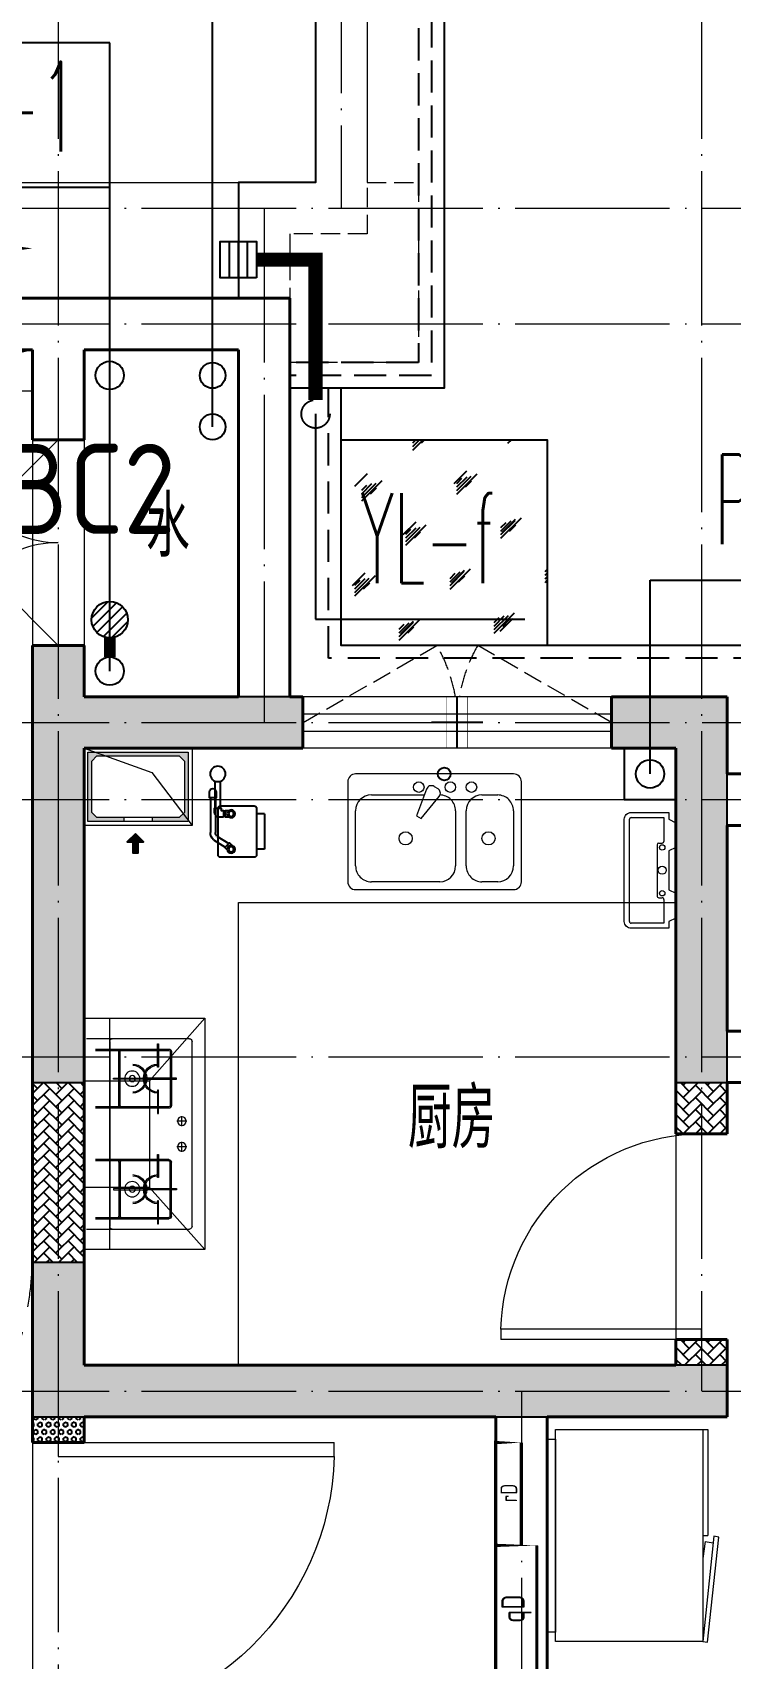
# Model space of a CAD drawing. Extents: x 27938 to 650306, y -92720 to 1524912.
# Drawn here: x 287117 to 289829, y 602809 to 609132 of the extents above; entities that cross this region are included whole.
import ezdxf

# ---------------------------------------------------------------- set-up
doc = ezdxf.new("R2010")
doc.units = 0
doc.header["$LTSCALE"] = 1000
doc.header["$MEASUREMENT"] = 0
for name, pattern in [('__DASH', [0.35, 0.25, -0.1]), ('DASH', [0.35, 0.25, -0.1]), ('DOTE', [2.4200000000000004, 2, -0.2, 0.02, -0.2]), ('HIDDEN', [0.375, 0.25, -0.125])]:
    doc.linetypes.add(name, pattern=pattern)
for name, color, linetype in [('AH-FURNITURE', 1, 'Continuous'), ('COLUMN', 9, 'Continuous'), ('DIM_不分区消火栓', 3, 'Continuous'), ('DIM_管井排水', 3, 'Continuous'), ('DIM_给水', 3, 'Continuous'), ('DIM_雨水', 3, 'Continuous'), ('DIM_餐饮排水', 3, 'Continuous'), ('EQUIP_地漏', 7, 'Continuous'), ('EQUIP_污水', 7, 'Continuous'), ('IP-bath&kitchen-JOHNSON', 4, 'Continuous'), ('PIPE-管井排水', 210, 'GF'), ('PIPE-雨水', 4, 'Y'), ('PUB_TEXT', 4, 'Continuous'), ('ROOF', 183, 'Continuous'), ('TEXT_灭火器', 7, 'Continuous'), ('VPIPE-不分区消火栓', 1, 'X'), ('VPIPE-管井排水', 210, 'GF'), ('VPIPE-给水', 3, 'TG_J'), ('VPIPE-给水中', 72, 'J2'), ('VPIPE-雨水', 4, 'DASH'), ('VPIPE-餐饮排水', 41, 'P'), ('保温', 6, 'Continuous'), ('建筑-排气道', 9, 'Continuous'), ('机电标识类', 1, 'Continuous'), ('看线', 251, 'Continuous')]:
    doc.layers.add(name, color=color, linetype=linetype)
for name, color, linetype, lineweight in [('DOTE', 19, 'DOTE', 9), ('EQUIP-消防', 3, 'Continuous', 20), ('EQUIP_消火栓', 242, 'Continuous', 18), ('LVTRY', 1, 'Continuous', 13), ('PUB_HATCH', 8, 'Continuous', 9), ('STAIR', 2, 'Continuous', 18), ('WALL', 9, 'Continuous', 40), ('WINDOW', 8, 'Continuous', 15), ('平面-排水沟', 86, 'Continuous', 15), ('平面-看线', 45, 'Continuous', 15), ('平面-空调室内机', 176, 'Continuous', 9), ('平面-空调预留孔', 173, 'Continuous', 15), ('空调', 76, 'Continuous', 13), ('立面-洞口示意', 152, 'Continuous', 13)]:
    doc.layers.add(name, color=color, linetype=linetype, lineweight=lineweight)
doc.styles.add('_TWT_SERIAL', font='simplex.shx', dxfattribs={"width": 0.6, "oblique": 10, "height": 3, "bigfont": 'aadri.shx'})
doc.styles.add('DIM_FONT', font='SIMPLEX.shx', dxfattribs={"width": 0.56})
doc.styles.get("Standard").update_dxf_attribs({"font": 'gbenor.shx', "bigfont": 'gbcbig.shx'})
doc.styles.add('TG_LINETYPE', font='SIMPLEX', dxfattribs={"width": 0.8, "height": 3, "bigfont": 'HZTXT'})
doc.styles.add('房间名称', font='TSSDENG', dxfattribs={"width": 0.8, "bigfont": 'HZTXT'})
doc.linetypes.add('GF', pattern='A,3,-0.2,["GF",Standard,S=0.25,R=0,X=-0.1,Y=-0.115],-0.35', length=3.55)
doc.linetypes.add('J2', pattern='A,3,-0.2,["J2",Standard,S=0.25,R=0,X=-0.1,Y=-0.115],-0.35', length=3.55)
doc.linetypes.add('P', pattern='A,3,-0.2,["P",Standard,S=0.25,R=0,X=-0.1,Y=-0.115],-0.2', length=3.4)
doc.linetypes.add('TG_J', pattern='A,2,-0.22,["J",TG_LINETYPE,S=0.1,R=0,X=-0.18,Y=-0.15],0', length=2.22)
doc.linetypes.add('X', pattern='A,3,-0.2,["X",Standard,S=0.25,R=0,X=-0.1,Y=-0.115],-0.25', length=3.45)
doc.linetypes.add('Y', pattern='A,3,-0.2,["Y",Standard,S=0.25,R=0,X=-0.1,Y=-0.115],-0.2', length=3.4)

# ---------------------------------------------------------------- blocks, each defined once
blk = doc.blocks.new('rtyg7uyhg')
at = {"layer": 'LVTRY', "color": 0}
for p, q in [((194234.6213208837, 45488.79502889935), (193620.9849572473, 45488.79513816872)), ((193590.3031336021, 45458.1133254503), (193590.3030643982, 45069.47696181395)), ((193682.3485790417, 45406.97694542356), (193887.8216881326, 45406.97690883528)), ((193896.3984467548, 45429.87059594441), (193857.5823896687, 45326.26016876537)), ((193925.7802168131, 45440.40881343969), (193940.0533153456, 45432.16822680717)), ((194111.8940335871, 45406.97686893496), (194173.2576699507, 45406.97685800815)), ((194265.3030643982, 45069.47684161765), (194265.3031336021, 45458.113205254)), ((193620.9848935069, 45130.84059271414), (193620.9849317512, 45345.61331998683)), ((193875.2965560293, 45316.03289288385), (193945.6178257855, 45401.45376218002)), ((194009.6212953876, 45345.61325078298), (194009.6212571432, 45130.84052351015)), ((194050.5303480524, 45130.84051622554), (194050.5303862967, 45345.61324349836)), ((194234.6212953876, 45345.61321071758), (194234.6212571432, 45130.84048344476)), ((193857.5823896687, 45326.26016876537), (193875.2965560293, 45316.03289288385)), ((193620.9848771165, 45038.79513816872), (194234.621240753, 45038.79502889935)), ((193948.2576098526, 45069.47689807355), (193682.3485189436, 45069.47694542356)), ((194173.2576098526, 45069.47685800816), (194111.893973489, 45069.47686893508))]:
    blk.add_line(p, q, dxfattribs=at)
for centre, radius in [((193866.4394935961, 45437.65873082454), 20.45454545454545), ((193989.1667663234, 45437.6587089707), 20.45454545454545), ((194070.9849481416, 45437.65869440146), 20.45454545454545), ((193815.3030944472, 45238.22692174855), 25.56818181818182), ((194137.4621853563, 45238.2268643822), 25.56818181818182)]:
    blk.add_circle(centre, radius, dxfattribs=at)
for centre, radius, start, end in [((193620.9849517839, 45458.11331998683), 30.68181818181818, 89.99998979807194, 179.9999897972382), ((194234.6213154203, 45458.11321071746), 30.68181818181818, 359.9999897972382, 89.99998979807194), ((193682.3485681149, 45345.61330905991), 61.36363636363636, 89.99998979807194, 179.9999897972382), ((193915.5529409315, 45422.69466753349), 20.45454545454545, 59.99998980057491, 159.4623117970261), ((193929.8260394641, 45414.45408090108), 20.45454545454545, 320.5376677968172, 59.99998980057491), ((193948.2576590239, 45345.6132617099), 61.36363636363636, 359.9999897972382, 89.99998979807194), ((194111.8940226603, 45345.61323257144), 61.36363636363636, 89.99998979807194, 179.9999897972382), ((194173.2576590239, 45345.6132216445), 61.36363636363636, 359.9999897972382, 89.99998979807194), ((193682.3485298705, 45130.84058178721), 61.36363636363636, 179.9999897972382, 269.9999897980719), ((193948.2576207797, 45130.8405344372), 61.36363636363636, 269.9999897980719, 359.9999897972382), ((194111.893984416, 45130.84050529861), 61.36363636363636, 179.9999897972382, 269.9999897980719), ((194173.2576207797, 45130.84049437181), 61.36363636363636, 269.9999897980719, 359.9999897972382), ((193620.9848825799, 45069.47695635049), 30.68181818181818, 179.9999897972382, 269.9999897980719), ((194234.6212462163, 45069.47684708112), 30.68181818181818, 269.9999897980719, 359.9999897972382)]:
    blk.add_arc(centre, radius, start, end, dxfattribs=at)
at = {"layer": 'LVTRY', "color": 0, "style": 'DIM_FONT', "width": 0.8, "flags": 9}
for tag in ['XSIZE', 'YSIZE']:
    blk.add_attdef(tag, (193927.8031388824, 45487.7665121054), '', height=0.5, rotation=89.99998979807198, dxfattribs=at)
blk = doc.blocks.new('A-Kitchen-7')
at = {"layer": 'LVTRY', "color": 0}
for p, q in [((-518.6581278588565, 779.725278688129), (-7.244008776673581, 834.3051076843403)), ((-3.585880917788018, 810.5855355854728), (-515, 756.005706589378)), ((-29.12075551546877, 766.9560861630598), (-35.20590834700852, 806.4126680237241)), ((-7.244008776673581, 834.3051076843403), (-3.585880917788018, 810.5855355854728)), ((-515, 756.005706589378), (-518.6581278588565, 779.725278688129)), ((515, 756.005706589378), (-515, 756.005706589378)), ((-515, 756.005706589378), (-515, 40)), ((-485.6368437646597, 760.5342107040924), (-484.9384396369278, 756.005706589378)), ((-29.12075551543967, 766.9560861630598), (-112.0975807690556, 756.005706589378)), ((515, 780), (-5.820766091346741e-11, 780)), ((0, 756.005706589378), (-5.820766091346741e-11, 780)), ((515, 756.005706589378), (515, 780)), ((515, 40), (515, 756.005706589378)), ((-515, 40), (515, 40))]:
    blk.add_line(p, q, dxfattribs=at)
blk.add_lwpolyline([(-468.9430810984049, 40), (-468.9430810984049, 0), (468.9430810984049, 0), (468.9430810984632, 40)], close=True, dxfattribs=at)
blk = doc.blocks.new('A$C60D053AF')
at = {"layer": 'AH-FURNITURE', "color": 0}
for p, q in [((232.5000007597264, -89.99999966996256), (128.2842720070621, -89.99999966996256)), ((232.5000007597264, -109.9999996698461), (128.2842720075278, -109.9999996699626)), ((192.50000075961, -70.99998518347275), (327.5735938884318, -70.99998518347275)), ((192.50000075961, -90.99998518347275), (327.5735938884318, -90.99998518347275)), ((245.0000007597264, -129.4999851834727), (245.0000007597264, -122.4999996698461)), ((265.0000007597264, -129.4999851834727), (265.0000007597264, -122.4999996698461)), ((341.7157295121578, -96.85784955974668), (370.0190303710988, -143.1611504186876)), ((355.8578651358839, -82.71571393602062), (384.1611659948248, -129.0190147949615)), ((255.0000007597264, -280.9999851834727), (255.0000007597264, -250.9999851834727)), ((393.0000007597264, -280.9999851834727), (393.0000007597264, -250.9999851834727)), ((255.0000007597264, -280.9999851834727), (393.0000007597264, -280.9999851834727))]:
    blk.add_line(p, q, dxfattribs=at)
for points in [[(170.00000075961, -67.99998518347275, 1), (170.00000075961, -93.99998518358916), (192.50000075961, -93.99998518347275), (192.50000075961, -67.99998518347275)], [(234.0000007597264, -250.9999851834727), (414.0000007597264, -250.9999851834727, 0.4142135623730951), (424.0000007597264, -240.9999851834727), (424.0000007597264, -110.9999851834727, 0.4142135623730951), (414.0000007597264, -100.9999851834727), (234.0000007597264, -100.9999851834727, 0.4142135623730951), (224.0000007597264, -110.9999851834727), (224.0000007597264, -240.9999851834727, 0.4142135623730951)], [(268.0000007597264, -122.4999996698461), (268.0000007597264, -106.9999996698461, 0.4142135623724265), (248.0000007597264, -86.99999966984615), (232.5000007597264, -86.99999966984615), (232.50000075961, -112.9999996698461), (242.0000007597264, -112.9999996698461), (242.0000007597264, -122.4999996698461)], [(242.0000007597264, -151.9999851834727, 1), (268.0000007597264, -151.9999851834727), (268.0000007597264, -129.4999851834727), (242.0000007597264, -129.4999851834727)], [(383.8076126043452, -161.1923733388539, 1), (402.192388915224, -142.8075970279751), (386.2824863384012, -126.8976944513852), (367.8977100276388, -145.282470762264)]]:
    blk.add_lwpolyline(points, format="xyb", close=True, dxfattribs=at)
for centre, radius in [((100.0000007598428, -99.99999967066105), 30), ((255.0000007597264, -151.9999851834727), 15), ((255.0000007597264, -151.9999851834727), 10), ((393.0000007597264, -151.9999851834727), 15), ((393.0000007597264, -151.9999851834727), 10)]:
    blk.add_circle(centre, radius, dxfattribs=at)
for radius in [40, 20]:
    blk.add_arc((327.5735938884318, -110.9999851834727), radius, 45, 90, dxfattribs=at)
blk = doc.blocks.new('FRSDFDGDGDRGDR')
at = {"layer": '平面-空调预留孔', "color": 0}
for p, q in [((699612.3179923807, 775043.9561356568), (699612.3179923807, 775441.1561356868)), ((699618.9179923869, 775447.756135683), (699746.3179923192, 775447.756135683)), ((699746.3179923192, 775447.756135683), (699746.3179923192, 775355.3561357355)), ((699719.9179922946, 775342.156135743), (699719.9179922946, 775142.9561356006)), ((699726.5179923008, 775348.7561357393), (699739.7179923131, 775348.7561357393)), ((699726.5179923008, 775136.3561356043), (699739.7179923131, 775136.3561356043)), ((699746.3179923192, 775129.7561356081), (699746.3179923192, 775037.3561356605)), ((699746.3179923192, 775037.3561356605), (699618.9179923869, 775037.3561356605))]:
    blk.add_line(p, q, dxfattribs=at)
blk.add_lwpolyline([(699766.1179923377, 775166.7161355871), (699792.5179923623, 775153.5161355946), (699792.5179923623, 775057.1561356493), (699766.1179923377, 775043.9561356568), (699766.1179923377, 775017.5561356718), (699618.9179923869, 775017.5561356718, -0.4142135623730951), (699592.5179923623, 775043.9561356568), (699592.5179923623, 775441.1561356868, -0.4142135623730951), (699618.9179923869, 775467.5561356718), (699766.1179923377, 775467.5561356718), (699766.1179923377, 775441.1561356868), (699792.5179923623, 775427.9561356943), (699792.5179923623, 775331.596135749), (699766.1179923377, 775318.3961357565)], format="xyb", close=True, dxfattribs=at)
for centre, radius in [((699739.7179923131, 775331.596135749), 10.55999999400228), ((699739.7179923131, 775243.1561357992), 15.83999999100342), ((699739.7179923131, 775153.5161355946), 10.55999999400228)]:
    blk.add_circle(centre, radius, dxfattribs=at)
for centre, radius, start, end in [((699618.917992382, 775441.1561356819), 6.600000001199078, 89.99999995997936, 179.9999999533093), ((699739.717992318, 775355.3561357405), 6.600000001206354, 269.9999999599793, 359.9999999533093), ((699726.5179922959, 775342.1561357381), 6.600000001199078, 89.99999995997936, 179.9999999533093), ((699726.5179922959, 775142.9561356056), 6.600000001199078, 180.0000000400206, 270.0000000533608), ((699739.717992318, 775129.7561356032), 6.600000001206354, 4.002063966804346e-08, 90.00000005336085), ((699618.917992382, 775043.9561356618), 6.600000001199078, 180.0000000400206, 270.0000000533608)]:
    blk.add_arc(centre, radius, start, end, dxfattribs=at)
blk = doc.blocks.new('*U41')
h = blk.add_hatch(color=0)
h.set_gradient(color1=(0, 0, 255), rotation=180, tint=1)
h.paths.add_polyline_path([(3.524958103184869e-15, -2.819966482547906e-15), (-6.350000000000009, -6.349999999999992), (-6.350000000000001, -2.159000000000014), (-15, -2.158999999999999), (-14.99999999999999, 2.159000000000044), (-6.349999999999993, 2.159000000000029), (-6.349999999999985, 6.350000000000009)])
at = {"color": 0, "linetype": 'Continuous'}
blk.add_lwpolyline([(3.524958103184869e-15, -2.819966482547906e-15), (-6.350000000000009, -6.349999999999992), (-6.350000000000001, -2.159000000000014), (-15, -2.158999999999999), (-14.99999999999999, 2.159000000000044), (-6.349999999999993, 2.159000000000029), (-6.349999999999985, 6.350000000000009)], close=True, dxfattribs=at)
blk = doc.blocks.new('sgrsefv')
at = {"layer": 'PUB_HATCH'}
blk.add_hatch(color=0, dxfattribs=at).paths.add_polyline_path([(1112933.294422049, 840916.328306399), (1112933.294422049, 840646.328306399), (1113073.294422049, 840646.328306399), (1113073.294422049, 840661.328306399), (1112968.294422049, 840661.328306399), (1112948.294422049, 840681.328306399), (1112948.294422049, 840881.328306399), (1112968.294422049, 840901.328306399), (1113288.294422049, 840901.328306399), (1113308.294422049, 840881.328306399), (1113308.294422049, 840681.328306399), (1113288.294422049, 840661.328306399), (1113183.294422049, 840661.328306399), (1113183.294422049, 840646.328306399), (1113323.294422049, 840646.328306399), (1113323.294422049, 840916.328306399)])
at = {"layer": 'LVTRY', "color": 0}
for p, q in [((1113073.294422049, 840661.328306399), (1113073.294422049, 840646.328306399)), ((1113183.294422049, 840661.328306399), (1113183.294422049, 840646.328306399))]:
    blk.add_line(p, q, dxfattribs=at)
for points in [[(1112918.294422049, 840931.328306399), (1113338.294422049, 840931.328306399), (1113338.294422049, 840631.328306399), (1112918.294422049, 840631.328306399)], [(1112933.294422049, 840916.328306399), (1113323.294422049, 840916.328306399), (1113323.294422049, 840646.328306399), (1112933.294422049, 840646.328306399)], [(1113288.294422049, 840661.328306399), (1112968.294422049, 840661.328306399), (1112948.294422049, 840681.328306399), (1112948.294422049, 840881.328306399), (1112968.294422049, 840901.328306399), (1113288.294422049, 840901.328306399), (1113308.294422049, 840881.328306399), (1113308.294422049, 840681.328306399), (1113288.294422049, 840661.328306399)]]:
    blk.add_lwpolyline(points, close=True, dxfattribs=at)
at = {"layer": '立面-洞口示意', "color": 0}
blk.add_lwpolyline([(1112918.294422049, 840931.328306399), (1113181.846359163, 840837.3789231421), (1113338.294422049, 840631.328306399)], dxfattribs=at)
at = {"layer": '建筑-排气道', "color": 8, "xscale": -5, "yscale": 5, "zscale": 5, "rotation": 270}
blk.add_blockref('*U41', (1113118.391369574, 840599.0160356248), dxfattribs=at)
blk = doc.blocks.new('GDGDGDRGDG')
at = {"layer": 'IP-bath&kitchen-JOHNSON', "color": 0}
blk.add_lwpolyline([(500282.4698888286, 526348.4609182415), (500282.4698888226, 526148.460918165), (500082.4698888143, 526148.460918165)], dxfattribs=at)
at = {"layer": 'LVTRY', "color": 0}
for p, q in [((502128.2005002745, 525055.5051710735), (501912.2603992091, 525298.4609044121)), ((502382.4698858317, 525298.4609044121), (501912.2603992091, 525298.4609044121)), ((501912.2603992091, 525298.4609044121), (501912.2603992091, 524398.4609044121)), ((502282.4698858315, 524398.4609044121), (502282.4698858315, 525298.4609044121)), ((501962.4698858317, 524488.4609044121), (501962.4698858317, 525208.4609044121)), ((501972.4698858317, 525218.4609044121), (502372.4698858317, 525218.4609044122)), ((502092.7198858312, 525198.4609044123), (502092.7198858312, 525108.4609044122)), ((502097.2198858312, 525198.4609044123), (502092.7198858312, 525198.4609044123)), ((502097.2198858312, 525108.4609044122), (502097.2198858312, 525198.4609044123)), ((502282.4698858315, 525208.4609044122), (502282.4698858312, 524488.4609044121)), ((502042.4698858317, 525168.4609044122), (502042.4698858317, 524958.4609044122)), ((502047.4698858317, 525168.4609044122), (502047.4698858317, 524958.4609044122)), ((502337.4698858317, 525178.4609044123), (502052.4698858317, 525178.4609044122)), ((502337.4698858317, 525173.4609044123), (502052.4698858317, 525173.4609044122)), ((502242.4698858315, 524958.4609044122), (502242.4698858315, 525168.4609044123)), ((502247.4698858315, 524958.4609044122), (502247.4698858315, 525168.4609044123)), ((502022.4698858319, 525065.7109044124), (502149.9698858319, 525065.7109044124)), ((502022.4698858319, 525061.2109044124), (502022.4698858319, 525065.7109044124)), ((502149.9698858319, 525061.2109044124), (502022.4698858319, 525061.2109044124)), ((502092.7198858312, 525108.4609044122), (502097.2198858312, 525108.4609044122)), ((502267.4698858312, 525065.7109044124), (502139.9698858312, 525065.7109044124)), ((502139.9698858312, 525065.7109044124), (502139.9698858312, 525061.2109044124)), ((502139.9698858312, 525061.2109044124), (502267.4698858312, 525061.2109044124)), ((502149.9698858319, 525065.7109044124), (502149.9698858319, 525061.2109044124)), ((502267.4698858312, 525061.2109044124), (502267.4698858312, 525065.7109044124)), ((502092.7198858312, 524928.4609044121), (502092.7198858312, 525018.4609044122)), ((502092.7198858312, 525018.4609044122), (502097.2198858312, 525018.4609044122)), ((502097.2198858312, 525018.4609044122), (502097.2198858312, 524928.4609044121)), ((502382.4698858317, 525055.5051710735), (502128.2005002745, 525055.5051710735)), ((502128.2005002745, 525055.5051710735), (502128.2005002745, 524640.4066281962)), ((502282.4698858315, 524640.4066281962), (502282.4698858315, 525055.5051710735)), ((502052.4698858317, 524953.4609044122), (502337.4698858317, 524953.4609044122)), ((502052.4698858317, 524948.4609044122), (502337.4698858317, 524948.4609044122)), ((501983.0730822186, 524898.4609044121), (502021.8666894461, 524898.4609044121)), ((502002.4698858317, 524879.064100799), (502002.4698858317, 524917.8577080265)), ((502097.2198858312, 524928.4609044121), (502092.7198858312, 524928.4609044121)), ((502002.4698858317, 524779.064100799), (502002.4698858317, 524817.8577080265)), ((501983.0730822186, 524798.4609044121), (502021.8666894461, 524798.4609044121)), ((502052.4698858317, 524748.4609044121), (502337.4698858317, 524748.4609044121)), ((502052.4698858317, 524743.4609044121), (502337.4698858317, 524743.4609044121)), ((502092.7198858312, 524768.4609044121), (502092.7198858312, 524678.4609044121)), ((502097.2198858312, 524768.4609044121), (502092.7198858312, 524768.4609044121)), ((502097.2198858312, 524678.4609044121), (502097.2198858312, 524768.4609044121)), ((502042.4698858317, 524528.4609044121), (502042.4698858317, 524738.4609044121)), ((502047.4698858317, 524528.4609044121), (502047.4698858317, 524738.4609044121)), ((502242.4698858315, 524738.4609044121), (502242.4698858315, 524528.460904412)), ((502247.4698858315, 524738.4609044121), (502247.4698858315, 524528.460904412)), ((501912.2603992091, 524398.4609044121), (502128.2005002745, 524640.4066281962)), ((502149.9698858319, 524635.7109044119), (502022.4698858319, 524635.7109044119)), ((502022.4698858319, 524635.7109044119), (502022.4698858319, 524631.2109044119)), ((502022.4698858319, 524631.2109044119), (502149.9698858319, 524631.2109044119)), ((502092.7198858312, 524678.4609044121), (502097.2198858312, 524678.4609044121)), ((502128.2005002745, 524640.4066281962), (502382.4698858317, 524640.4066281962)), ((502139.9698858312, 524631.2109044119), (502139.9698858312, 524635.7109044119)), ((502139.9698858312, 524635.7109044119), (502267.4698858312, 524635.7109044119)), ((502267.4698858312, 524631.2109044119), (502139.9698858312, 524631.2109044119)), ((502149.9698858319, 524631.2109044119), (502149.9698858319, 524635.7109044119)), ((502267.4698858312, 524635.7109044119), (502267.4698858312, 524631.2109044119)), ((502092.7198858312, 524498.4609044121), (502092.7198858312, 524588.4609044121)), ((502092.7198858312, 524588.4609044121), (502097.2198858312, 524588.4609044121)), ((502097.2198858312, 524588.4609044121), (502097.2198858312, 524498.4609044121)), ((502337.4698858317, 524523.460904412), (502052.4698858317, 524523.4609044121)), ((502337.4698858317, 524518.460904412), (502052.4698858317, 524518.4609044121)), ((502097.2198858312, 524498.4609044121), (502092.7198858312, 524498.4609044121)), ((502372.4698858315, 524478.4609044121), (501972.4698858317, 524478.4609044121)), ((501912.2603992091, 524398.4609044121), (502382.4698858317, 524398.4609044121))]:
    blk.add_line(p, q, dxfattribs=at)
blk.add_lwpolyline([(501782.4698858307, 523948.4609176648), (501782.4698858315, 525748.4608911595), (500082.3728921729, 525748.4610990545)], dxfattribs=at)
for centre, radius in [((502194.9698858317, 525063.4609044122), 29.7), ((502194.9698858317, 525063.4609044122), 11.7), ((502002.4698858317, 524898.4609044121), 16.99680361435897), ((502002.4698858317, 524798.4609044121), 16.99680361435897), ((502194.9698858317, 524633.4609044121), 29.7), ((502194.9698858317, 524633.4609044121), 11.7)]:
    blk.add_circle(centre, radius, dxfattribs=at)
for centre, radius, start, end in [((501972.4698858317, 525208.4609044121), 10, 90, 180), ((502272.4698858315, 525208.4609044122), 10, 0, 90), ((502052.4698858317, 525168.4609044122), 10, 90, 180), ((502052.4698858317, 525168.4609044122), 5, 90, 180), ((502237.4698858315, 525168.4609044123), 10, 0, 90), ((502237.4698858315, 525168.4609044123), 5, 0, 90), ((502094.9698858315, 525063.4609044122), 56.7, 2.274239183980156, 87.72576081582116), ((502094.9698858315, 525063.4609044122), 52.2, 2.470411041434378, 87.52958895834998), ((502094.9698858315, 525063.4609044122), 56.7, 272.2742391841789, 357.7257608160198), ((502094.9698858315, 525063.4609044122), 52.2, 272.47041104165, 357.5295889585657), ((502194.9698858317, 525063.4609044122), 56.7, 92.27423918417882, 177.7257608160198), ((502194.9698858317, 525063.4609044122), 56.7, 182.2742391839801, 267.7257608158212), ((502194.9698858317, 525063.4609044122), 52.2, 92.47041104165004, 177.5295889585656), ((502194.9698858317, 525063.4609044122), 52.2, 182.4704110414343, 267.52958895835), ((502052.4698858317, 524958.4609044122), 10, 180, 270), ((502052.4698858317, 524958.4609044122), 5, 180, 270), ((502237.4698858315, 524958.4609044122), 5, 270, 0), ((502237.4698858315, 524958.4609044122), 10, 270, 0), ((502052.4698858317, 524738.4609044121), 10, 90, 180), ((502052.4698858317, 524738.4609044121), 5, 90, 180), ((502237.4698858315, 524738.4609044121), 10, 0, 90), ((502237.4698858315, 524738.4609044121), 5, 0, 90), ((502094.9698858315, 524633.4609044121), 56.7, 2.274239183980156, 87.72576081582116), ((502094.9698858315, 524633.4609044121), 52.2, 2.470411041434378, 87.52958895834998), ((502194.9698858317, 524633.4609044121), 56.7, 92.27423918417882, 177.7257608160198), ((502194.9698858317, 524633.4609044121), 52.2, 92.47041104165004, 177.5295889585656), ((502094.9698858315, 524633.4609044121), 56.7, 272.2742391841789, 357.7257608160198), ((502094.9698858315, 524633.4609044121), 52.2, 272.47041104165, 357.5295889585657), ((502194.9698858317, 524633.4609044121), 56.7, 182.2742391839801, 267.7257608158212), ((502194.9698858317, 524633.4609044121), 52.2, 182.4704110414343, 267.52958895835), ((502052.4698858317, 524528.4609044121), 10, 180, 270), ((502052.4698858317, 524528.4609044121), 5, 180, 270), ((502237.4698858315, 524528.460904412), 5, 270, 0), ((502237.4698858315, 524528.460904412), 10, 270, 0), ((501972.4698858317, 524488.4609044121), 10, 180, 270), ((502272.4698858312, 524488.4609044121), 10, 270, 0)]:
    blk.add_arc(centre, radius, start, end, dxfattribs=at)
at = {"color": 8, "xscale": -1}
for name, p in [('sgrsefv', (1615300.764307892, -314582.8679974646)), ('rtyg7uyhg', (694947.7729906696, 480759.6658345199)), ('FRSDFDGDGDRGDR', (1199874.987881154, -249369.0952173925))]:
    blk.add_blockref(name, p, dxfattribs=at)
at = {"color": 8, "rotation": 270}
blk.add_blockref('A$C60D053AF', (501962.4698858433, 526348.4603089065), dxfattribs=at)
at = {"layer": 'LVTRY', "color": 8, "extrusion": (0, 0, -1), "xscale": -0.7999999999883585, "yscale": 0.7999999999883585, "zscale": -0.7999999999883585, "rotation": 270}
blk.add_blockref('A-Kitchen-7', (-500582.4698887609, 523286.4609181132), dxfattribs=at)
blk = doc.blocks.new('gdfgdgdgr')
at = {"layer": 'PUB_HATCH'}
for points in [[(493327.4844093618, 530413.8533123683), (493327.4844093619, 530613.8533123472), (492477.4843905412, 530613.8533124247), (492477.4843909444, 530813.854846489), (492277.4843912885, 530813.854846489), (492277.4843915366, 529113.8025283008), (492477.4843912121, 529113.8025283007), (492477.4843912247, 530413.8533124247)], [(494527.4844093371, 530413.8544436865), (494777.5807615126, 530413.853921341), (494777.5821121555, 529113.8539213064), (494977.5821310586, 529113.8539213064), (494977.5807615126, 530613.853921341), (494527.4844093371, 530613.8544436865)], [(492277.5807611606, 527813.8539175214), (494977.5784848941, 527813.8539224755), (494977.5784848941, 528013.8539224754), (492477.5807611606, 528013.8539175214), (492477.5807611956, 528413.8545834351), (492277.5807611639, 528413.8545834351)]]:
    blk.add_hatch(color=256, dxfattribs=at).paths.add_polyline_path(points)
at = {"layer": 'COLUMN', "color": 8}
for p, q in [((492477.4843909444, 530813.854846489), (492277.4843912885, 530813.854846489)), ((492277.4843912885, 530813.854846489), (492277.4843915366, 529113.8025283008)), ((492477.4843905412, 530613.8533124247), (492477.4843909444, 530813.854846489)), ((493327.4844093619, 530613.8533123472), (492477.4843905412, 530613.8533124247)), ((493327.4844093618, 530413.8533123683), (493327.4844093619, 530613.8533123472)), ((494977.5807615126, 530613.853921341), (494527.4844093371, 530613.8544436865)), ((494527.4844093371, 530613.8544436865), (494527.4844093371, 530413.8544436865)), ((494977.5821310586, 529113.8539213064), (494977.5807615126, 530613.853921341)), ((492477.4843912121, 529113.8025283007), (492477.4843912247, 530413.8533124247)), ((492477.4843912247, 530413.8533124247), (493327.4844093618, 530413.8533123683)), ((494527.4844093371, 530413.8544436865), (494777.5807615126, 530413.853921341)), ((494777.5807615126, 530413.853921341), (494777.5821121555, 529113.8539213064)), ((492277.4843915366, 529113.8025283008), (492477.4843912121, 529113.8025283007)), ((494777.5821121555, 529113.8539213064), (494977.5821310586, 529113.8539213064)), ((492477.5807611956, 528413.8545834351), (492277.5807611639, 528413.8545834351)), ((492277.5807611639, 528413.8545834351), (492277.5807611606, 527813.8539175214)), ((492477.5807611606, 528013.8539175214), (492477.5807611956, 528413.8545834351)), ((494977.5784848941, 528013.8539224754), (492477.5807611606, 528013.8539175214)), ((494977.5784848941, 527813.8539224755), (494977.5784848941, 528013.8539224754)), ((492277.5807611606, 527813.8539175214), (494977.5784848941, 527813.8539224755))]:
    blk.add_line(p, q, dxfattribs=at)
blk = doc.blocks.new('dongkong')
at = {"color": 0}
blk.add_wipeout([(-603756.0415179721, 210770.96306340612), (-603756.0415180603, 210570.80961624245), (-603836.0415181214, 210570.80961593534), (-603836.0415181519, 210770.96306307407)], dxfattribs=at)
at = {"layer": '机电标识类', "color": 0, "linetype": 'DASH', "ltscale": 400}
for p, q in [((-603796.0415180789, 210770.9630630909), (-603796.0415180789, 210570.8096162414)), ((-603896.0415180789, 210670.6929921169), (-603696.0415180789, 210670.6929921169))]:
    blk.add_line(p, q, dxfattribs=at)
at = {"layer": '空调', "color": 0, "linetype": 'DASH', "const_width": 2}
blk.add_lwpolyline([(-603756.0415180789, 210770.9630630909), (-603756.0415180789, 210570.8096162414), (-603836.0415180789, 210570.8096162414), (-603836.0415180789, 210770.9630630909)], close=True, dxfattribs=at)
blk = doc.blocks.new('A$C263B1184')
at = {"layer": '保温', "linetype": 'ByBlock', "ltscale": 10}
h = blk.add_hatch(dxfattribs=at)
h.set_pattern_fill('AR-HBONE', color=251, scale=55)
h.set_pattern_definition([(45, (-503782.4698887531, -516048.4609178798), (0, 47.41575231924514), [100.584, -33.528]), (135, (-503758.7620287531, -516024.7530578797), (3.05311331771918e-15, 47.41575231924513), [100.584, -33.528])])
h.paths.add_polyline_path([(1399.901053234527, 8299.999897828966), (1399.901094640838, 8999.999290105829), (1599.901078331633, 8999.999486750748), (1599.901036925323, 8300.00009447377)])
h = blk.add_hatch(dxfattribs=at)
h.set_pattern_fill('AR-HBONE', color=251, scale=55)
h.set_pattern_definition([(45, (-1012960.392521861, -342660.6615692861), (0, 47.41575231924514), [100.584, -33.528]), (135, (-1012936.684661862, -342636.9537092861), (3.05311331771918e-15, 47.41575231924513), [100.584, -33.528])])
h.paths.add_polyline_path([(3899.998795157124, 8799.99990214809), (3899.998836563434, 8999.999899138289), (4099.99882025423, 9000.000095783209), (4099.998778847919, 8800.000098792894)])
h = blk.add_hatch(dxfattribs=at)
h.set_pattern_fill('AR-HBONE', color=251, scale=55)
h.set_pattern_definition([(45, (-1012960.294779111, -343660.6615687997), (0, 47.41575231924514), [100.584, -33.528]), (135, (-1012936.586919111, -343636.9537087997), (3.05311331771918e-15, 47.41575231924513), [100.584, -33.528])])
h.paths.add_polyline_path([(3899.901048344851, 7899.999902584299), (3899.901093813416, 7999.999899624672), (4099.901077504212, 8000.000096269592), (4099.901032035646, 7900.000099229219)])
at = {"layer": '保温', "linetype": 'Continuous', "ltscale": 10}
h = blk.add_hatch(dxfattribs=at)
h.set_pattern_fill('HEX', color=251, scale=10, angle=90, style=0)
h.set_pattern_definition([(90, (-503782.4698853028, -517398.4603122922), (-16.49778, 1.010197673501861e-15), [9.525, -19.05]), (210, (-503782.4698853028, -517398.4603122922), (8.248889999999996, -14.28749658604684), [9.525, -19.05]), (150, (-503782.4698853028, -517388.9353122922), (-8.248890000000003, -14.28749658604684), [9.525, -19.05])])
h.paths.add_polyline_path([(1399.901050500281, 7599.999898202543), (1399.901091190521, 7699.999895693327), (1599.901074881316, 7700.000092338363), (1599.901034191076, 7600.000094847346)])
blk = doc.blocks.new('GDGDGRDGDGDR')
at = {"layer": 'DOTE', "linetype": 'DOTE', "ltscale": 0.3}
for p, q in [((287216.5787004906, 612948.8100463543), (287216.5787004903, 602348.8100386304)), ((289716.5787024725, 612948.8100463543), (289716.5787024723, 603848.8100384271)), ((288316.57987516, 610948.8100463543), (288316.5798751601, 608448.8100463543)), ((270116.5787024704, 608448.8100463543), (328916.5787024746, 608448.8100463543)), ((288016.578700482, 608448.8100463543), (288016.5787004819, 606448.8100463543)), ((270116.5787024704, 607998.8100463543), (328916.5787024746, 607998.8100463543)), ((270116.5787024704, 606448.8100463543), (328916.5787024746, 606448.8100463543)), ((270116.5787024704, 606148.8100463543), (328916.5787024746, 606148.8100463543)), ((270116.5787024705, 605148.8100386304), (328916.5787024746, 605148.8100386302)), ((270116.5787024705, 603848.8100384269), (328916.5787024746, 603848.8100384275)), ((289016.5787024716, 603848.8100384269), (289016.5787024713, 593948.8100386302))]:
    blk.add_line(p, q, dxfattribs=at)
blk = doc.blocks.new('GDGRDGDRGDFD')
at = {"layer": 'EQUIP-消防', "color": 0, "const_width": 12.82051282052028}
blk.add_lwpolyline([(136866.5605577994, 335507.811971089), (136366.5605577994, 335507.8119710906), (136366.5605577991, 335347.8119710904), (136866.5605577991, 335347.8119710888)], close=True, dxfattribs=at)
at = {"layer": 'PUB_TEXT', "color": 0, "style": '房间名称', "width": 0.8}
blk.add_text('qD', height=90, dxfattribs=at).set_placement((136565.0499633249, 335395.5346836653))
blk = doc.blocks.new('FSFSFSFSEG')
at = {"layer": 'EQUIP-消防', "color": 0, "const_width": 12.82051282052028}
blk.add_lwpolyline([(136866.5605577994, 335152.5449090759), (136466.5605577994, 335152.5449090774), (136466.5605577991, 335052.5449090772), (136866.5605577991, 335052.5449090757)], close=True, dxfattribs=at)
at = {"layer": 'PUB_TEXT', "color": 0, "style": '房间名称', "width": 0.8}
blk.add_text('rD', height=64.8, dxfattribs=at).set_placement((136633.7425204425, 335069.0046025831))
blk = doc.blocks.new('HFHFHTFCD')
at = {"color": 8, "rotation": 90}
for name, p in [('FSFSFSFSEG', (624069.1236115464, 235157.1646164441)), ('GDGRDGDRGDFD', (624424.390673558, 234757.164616444))]:
    blk.add_blockref(name, p, dxfattribs=at)
blk = doc.blocks.new('$TwtSys$00000137')
at = {"color": 7}
for p, q in [((-46.875, -93.75), (-46.875, 93.75)), ((0, -93.75), (0, 93.75)), ((46.875, -93.75), (46.875, 93.75))]:
    blk.add_line(p, q, dxfattribs=at)
blk.add_lwpolyline([(-93.75, -93.75), (93.75, -93.75), (93.75, 93.75), (-93.75, 93.75)], close=True, dxfattribs=at)
blk = doc.blocks.new('$WINLIB2D$00000001')
at = {"color": 0}
for points in [[(-0.4999999999999964, 0.5000000000000142), (-0.4999999999999964, -0.4999999999999858)], [(-0.4999999999999964, 0.5000000000000142), (0.5000000000000036, 0.5000000000000142)], [(0.5000000000000036, -0.4999999999999858), (0.5000000000000036, 0.5000000000000142)], [(0.5000000000000036, 0.1666666666666714), (-0.4999999999999964, 0.1666666666666714)], [(0.5000000000000036, -0.1666666666666572), (-0.4999999999999964, -0.1666666666666572)], [(-0.4999999999999964, -0.4999999999999858), (0.5000000000000036, -0.4999999999999858)]]:
    blk.add_lwpolyline(points, dxfattribs=at)
blk = doc.blocks.new('$DorLib2D$00000001')
for p, q in [((0.45, 0.9750000000000001), (0.5000000000000002, 0.9750000000000001)), ((0.45, 0), (0.45, 0.9750000000000001)), ((0.5, 0), (0.5, 0.9750000000000001)), ((0.5, 0), (0.45, 0))]:
    blk.add_line(p, q)
at = {"lineweight": 13}
blk.add_arc((0.475, 0), 0.975, 91.4692835813538, 180, dxfattribs=at)
blk = doc.blocks.new('$DorLib2D$00000116')
at = {"color": 0}
for p, q in [((-0.4999999999999929, 7.105427357601002e-15), (-0.146446609406766, 0.353553390593234)), ((0.5000000000000071, 7.105427357601002e-15), (0.1464466094067731, 0.353553390593234))]:
    blk.add_line(p, q, dxfattribs=at)
for centre, radius, start, end in [((-0.4999999999984652, 4.831690603168681e-13), 0.4999999999984674, 0, 45), ((0.4999999999977511, 9.059419880941277e-13), 0.4999999999976598, 135, 180)]:
    blk.add_arc(centre, radius, start, end, dxfattribs=at)
blk = doc.blocks.new('$TwtSys$00000147')
blk.add_circle((0, 0, 1e-08), 25)
blk = doc.blocks.new('$TwtSys$00000141')
for p, q in [((-141.2940945534228, 11.5081675418387), (-15.12463543624108, 137.6776266590259)), ((-141.2940945534228, 11.5081675418387), (-15.12463543624108, 137.6776266590259)), ((-130.8287533366456, -52.58172021128667), (52.58172021128667, 130.8287533366511)), ((-130.8287533366456, -52.58172021128667), (52.58172021128667, 130.8287533366511)), ((-99.70205614729821, -99.70205614730912), (99.70205614729821, 99.70205614729821)), ((-99.70205614729821, -99.70205614730367), (99.70205614729821, 99.70205614729821)), ((-48.53417053355224, -130.5918998453235), (131.3741195312687, 49.31639021949741)), ((-48.53417053355224, -130.5918998453235), (131.3741195312687, 49.31639021950286)), ((17.14666153208782, -138.38927842878), (138.3892210518698, -17.146718909009)), ((17.14666153208782, -138.38927842878), (138.3892210518698, -17.146718909009))]:
    blk.add_line(p, q)
blk.add_circle((0, 0), 141)
blk.add_circle((0, 0), 141)
blk = doc.blocks.new('$TwtSys$00000434')
at = {"color": 7}
for p, q in [((-0.5, 0.5), (-0.5, -0.5)), ((-0.5, -0.5), (0.5, 0.5)), ((0.5, 0.5), (-0.5, 0.5)), ((0.5, -0.5), (0.5, 0.5)), ((-0.5, -0.5), (0.5, -0.5))]:
    blk.add_line(p, q, dxfattribs=at)
blk.add_solid([(0.5, -0.5), (0.5, 0.5), (-0.5, -0.5)], dxfattribs=at)

msp = doc.modelspace()

# ---------------------------------------------------------------- hatches: boundary and pattern name
at = {"layer": 'PIPE-雨水'}
for points in [[(288216.5798923238, 608248.8095881757), (288216.5798923231, 608276.3095882048), (288244.0798923238, 608276.3095882041)], [(288216.5798923238, 608248.8095881757), (288244.0798923231, 608248.8095882048), (288244.0798923238, 608276.3095882041)]]:
    msp.add_hatch(color=256, dxfattribs=at).paths.add_polyline_path(points)
at = {"layer": '保温', "linetype": 'Continuous', "ltscale": 10}
h = msp.add_hatch(dxfattribs=at)
h.set_pattern_fill('玻璃1', color=8, scale=35, style=0)
h.set_pattern_definition([(45, (0, 14), (-171.459252302114, 171.459252302114), [78.4, -201.6]), (45, (33.6, 28), (-171.459252302114, 171.459252302114), [33.6, -246.4]), (45, (0, 28), (-171.459252302114, 171.459252302114), [56, -224]), (45, (16.8, 14), (188.0904037956217, -188.0904037956217), [70, -210]), (45, (0, 0), (-171.459252302114, 171.459252302114), [112, -168]), (45, (0, 42), (-171.459252302114, 171.459252302114), [28, -252])])
h.paths.add_polyline_path([(289116.5787047326, 607548.8109637527), (288316.581390523, 607548.8102600249), (288316.5927070051, 606748.7781219876), (289116.5787047392, 606748.7682260077)])

# ---------------------------------------------------------------- linework, layer by layer
at = {"layer": 'DIM_不分区消火栓'}
for p, q in [((287416.5787024349, 609091.9062571763), (286695.1116526652, 609091.9062571763)), ((287416.5787024349, 607798.8100407007), (287416.5787024349, 609091.9062571763))]:
    msp.add_line(p, q, dxfattribs=at)
at = {"layer": 'DIM_管井排水'}
for p, q in [((287416.5787024349, 608529.6211345736), (286486.534614763, 608529.6211345736)), ((287416.675077355, 606648.8094295855), (287416.5787024349, 608529.6211345736))]:
    msp.add_line(p, q, dxfattribs=at)
at = {"layer": 'DIM_给水'}
for p, q in [((287816.5787047344, 607798.8100407007), (287816.5787047344, 609800.4086166453)), ((287816.5787047344, 607598.8100407007), (287816.5787047344, 609211.7612215569))]:
    msp.add_line(p, q, dxfattribs=at)
at = {"layer": 'DIM_雨水'}
for p, q in [((288216.5798923231, 607648.8095882048), (288216.5798923231, 606850.2911742448)), ((288216.5798923231, 606850.2911742448), (289029.7521093172, 606850.2911742448))]:
    msp.add_line(p, q, dxfattribs=at)
at = {"layer": 'DIM_餐饮排水'}
for p, q in [((289516.5175154582, 606248.8100386292), (289516.5175154583, 607001.8746555017)), ((289516.5175154583, 607001.8746555017), (290504.2991208752, 607001.8746555017))]:
    msp.add_line(p, q, dxfattribs=at)
at = {"layer": 'PIPE-管井排水', "const_width": 45}
msp.add_lwpolyline([(287416.6497948768, 606778.2703652233), (287416.6643363831, 606703.8094285366)], dxfattribs=at)
at = {"layer": 'PIPE-雨水', "const_width": 55.00000000000001}
for points in [[(288216.5798923231, 608248.8095882048), (287986.8924169748, 608248.8095882048)], [(288216.5798923231, 608248.8095882048), (288216.5798923231, 607703.8095882048)]]:
    msp.add_lwpolyline(points, dxfattribs=at)
at = {"layer": 'ROOF', "color": 8, "ltscale": 0.8}
for points in [[(283516.5797152159, 608048.8089924972), (281516.5786991467, 608048.8089924972), (281516.5786991467, 611348.808733086), (288716.580675479, 611348.8087330861), (288716.580675479, 607748.8089924973), (288116.579302032, 607748.8089924973)], [(283716.5796918173, 608098.8096317837), (283716.5797150697, 608548.8097352019), (282016.5793522236, 608548.8097352019), (282016.5793522271, 610848.8087309987), (288216.5806730746, 610848.8087308174), (288216.5754464683, 608548.8077668287), (287916.5797415794, 608548.8077668287), (287916.5801959092, 608098.8084484644)]]:
    msp.add_lwpolyline(points, dxfattribs=at)
at = {"layer": 'ROOF', "color": 8, "linetype": '__DASH', "ltscale": 0.5}
for points in [[(283516.5797152159, 608098.8089924972), (281566.5786991467, 608098.8089924972), (281566.5786991467, 611298.808733086), (288666.580675479, 611298.8087330861), (288666.580675479, 607798.8089924973), (288116.579302032, 607798.8089924973)], [(283516.5797152159, 608148.8089924972), (281616.5786991467, 608148.8089924972), (281616.5786991467, 611248.808733086), (288616.580675479, 611248.8087330861), (288616.580675479, 607848.8089924973), (288116.579302032, 607848.8089924973)]]:
    msp.add_lwpolyline(points, dxfattribs=at)
at = {"layer": 'STAIR', "color": 8, "linetype": 'DASH'}
msp.add_lwpolyline([(284516.578702269, 604388.8155021113, 0.4142135623699036), (285766.578702269, 603138.8155021251), (285866.578702281, 603138.8155021251, 0.4142135623699035), (287116.578702281, 604388.8155021113)], format="xyb", dxfattribs=at)
at = {"layer": 'VPIPE-不分区消火栓'}
msp.add_circle((287416.5787024349, 607798.8100407007), 55, dxfattribs=at)
at = {"layer": 'VPIPE-管井排水'}
msp.add_circle((287416.675077355, 606648.8094295855), 55, dxfattribs=at)
at = {"layer": 'VPIPE-给水'}
msp.add_circle((287816.5787047344, 607598.8100407007), 50, dxfattribs=at)
at = {"layer": 'VPIPE-给水中'}
msp.add_circle((287816.5787047344, 607798.8100407007), 50, dxfattribs=at)
at = {"layer": 'VPIPE-雨水'}
msp.add_circle((288216.5798923231, 607648.8095882048), 55, dxfattribs=at)
at = {"layer": 'VPIPE-餐饮排水'}
msp.add_circle((289516.5175154582, 606248.8100386292), 55, dxfattribs=at)
at = {"layer": 'WALL', "color": 8}
for p, q in [((287216.5786890574, 608098.8100386218), (286316.5786910014, 608098.8099340125)), ((288116.5787047199, 608098.8079941135), (287216.5789320582, 608098.8100386215)), ((288116.5787047199, 608098.8079941135), (288116.5787047199, 606548.810038627)), ((286316.5787142482, 607898.8099340069), (287116.5787024323, 607898.8100269894)), ((287116.5787024323, 607898.8100269894), (287116.5787022962, 607548.8103547519)), ((287316.5787023031, 607548.8103546818), (287316.5787024352, 607898.8098114539)), ((287916.5787047321, 607898.8084484687), (287316.5787024352, 607898.8098114539)), ((287916.5787047321, 607898.8084484687), (287916.5787047321, 606548.8100386527)), ((287116.5787022962, 607548.8103547519), (287316.5787023031, 607548.8103546818)), ((287316.5787020227, 606748.8103546817), (287116.5787020175, 606748.8103547519)), ((287116.5787020175, 606748.8103547519), (287116.5787019272, 606448.8100386652)), ((287316.5787019621, 606548.8100386527), (287316.5787020227, 606748.8103546817)), ((287316.5787019621, 606548.8100386527), (287916.5787047321, 606548.8100386527)), ((288166.5787234879, 606548.8100386226), (288116.5787047199, 606548.810038627)), ((288166.5787234879, 606348.8100386232), (288166.5787234879, 606548.8100386226)), ((289816.5787023925, 606548.810038627), (289366.5787234879, 606548.8100386226)), ((289366.5787234879, 606548.8100386226), (289366.5787234879, 606348.8100386233)), ((289816.5787023925, 606548.810038627), (289816.5787023926, 606248.810038665)), ((287116.5787019272, 606448.8100386652), (287116.5787010159, 603848.8100384622)), ((287316.5787018976, 606348.8100386075), (288016.5787047326, 606348.8100386302)), ((287316.5787018976, 606348.8100386075), (287316.5787010565, 603948.810038421)), ((288016.5787047326, 606348.8100386302), (288166.5787234879, 606348.8100386232)), ((289366.5787234879, 606348.8100386233), (289616.5787024943, 606348.8100386304)), ((289616.5787024943, 606348.8100386304), (289616.5787024723, 606148.8100386302)), ((289816.5787023926, 606248.810038665), (290216.5787024825, 606248.8100386302)), ((289616.5787024723, 606148.8100386302), (289616.5787024723, 605148.8100386302)), ((289816.5787024841, 606048.810038608), (289816.5787024841, 605248.8100386239)), ((289816.5787024841, 606048.810038608), (290216.5787024825, 606048.8100386302)), ((290416.5787024689, 605248.810038625), (289816.5787024841, 605248.8100386239)), ((289616.5787024723, 605148.8100386302), (289616.5787024933, 604848.8100391007)), ((289816.5787024791, 605048.8100386334), (290416.5787024689, 605048.8100386326)), ((289816.5787024911, 604848.8100391007), (289816.5787024791, 605048.8100386334)), ((289616.5787024933, 604848.8100391007), (289816.5787024911, 604848.8100391007)), ((289816.5787024911, 604048.8100391007), (289616.5787025031, 604048.8100391006)), ((289616.5787025031, 604048.8100391006), (289616.5787024869, 603948.8100384454)), ((289816.5787024791, 603748.8100384031), (289816.5787024911, 604048.8100391007)), ((287316.5787010565, 603948.810038421), (289016.5787024676, 603948.8100384271)), ((289016.5787024676, 603948.8100384271), (289616.5787024869, 603948.8100384454)), ((287116.5787010159, 603848.8100384622), (287116.5787009365, 603648.8100351946)), ((287316.5787009795, 603748.8100384373), (288916.5787024762, 603748.8100384374)), ((287316.5787009368, 603648.8100351247), (287316.5787009795, 603748.8100384373)), ((288916.5787024762, 603748.8100384374), (288916.5787024676, 602248.8100380169)), ((289116.5787024828, 603748.8100384031), (289116.5787024676, 602248.8100380169)), ((289116.5787024828, 603748.8100384031), (289816.5787024791, 603748.8100384031)), ((287116.5787009365, 603648.8100351946), (287316.5787009368, 603648.8100351247))]:
    msp.add_line(p, q, dxfattribs=at)
at = {"layer": 'WINDOW'}
for p, q in [((287116.5787023127, 607548.8103547485), (287116.5787020323, 606748.8103547485)), ((287316.5787023127, 607548.8103546784), (287316.5787020323, 606748.8103546784)), ((289616.5787024723, 604848.8100390971), (289616.5787024723, 604048.8100390971)), ((287116.5787009458, 603648.810035186), (287116.5787005603, 602548.810035186))]:
    msp.add_line(p, q, dxfattribs=at)
at = {"layer": 'WINDOW', "color": 8, "linetype": 'DASH', "ltscale": 0.3}
for points in [[(288168.4319483784, 606448.8100386015), (288688.0473800786, 606748.8102327671, -0.1316523369510079), (288768.4319483288, 606448.810560955)], [(289366.5787234454, 606448.8100386015), (288846.9632917451, 606748.8102327671, 0.1316523369510079), (288766.578723495, 606448.810560955)]]:
    msp.add_lwpolyline(points, format="xyb", dxfattribs=at)
at = {"layer": '保温', "color": 8, "linetype": 'Continuous', "ltscale": 10}
msp.add_lwpolyline([(288316.5778612259, 607548.8102600217), (289116.5787047326, 607548.8109637527), (289116.5787047392, 606748.8099517386)], dxfattribs=at)
at = {"layer": '平面-排水沟', "color": 8}
msp.add_line((283716.5797150697, 608548.8094877856), (287916.5797415794, 608548.8077668287), dxfattribs=at)
msp.add_lwpolyline([(286708.6881989875, 608292.8100386221, 0, 0, 0), (287116.4999627516, 608292.8100386219, 0, 40.00000000000001, 0), (286966.4999627516, 608292.810038622, 0, 0, 0)], format="xyseb", dxfattribs=at)
at = {"layer": '平面-看线', "color": 8, "linetype": 'DASH', "ltscale": 0.3}
for points in [[(282516.8347628979, 611048.8087313105), (287716.3252623119, 611048.8087337166), (287716.3252623119, 611148.8087330861), (287816.3252623119, 611148.8087330861), (287816.3252623119, 611248.8087330861), (288106.3252623119, 611248.8087330861), (288106.3252623119, 611248.8087330861), (288226.3252623119, 611248.8087330861), (288226.3252623119, 611248.8087330861), (288516.3252623119, 611248.8087330861), (288516.3252623119, 611148.8087330873), (288616.3252623119, 611148.8087330873), (288616.325262312, 610348.8087332376), (288416.5806726941, 610348.8087332376), (288416.5806720463, 608548.8089924973), (288616.580675479, 608548.8089924973), (288616.580675479, 607848.8089924973), (288116.5800060525, 607848.8089924973)], [(283516.5796918173, 608098.8096421182), (283516.5797047353, 608348.8097352019), (281816.5793522233, 608348.8097352019), (281816.5793522274, 611048.8087310046), (288416.5811275624, 611048.8087308116), (288416.5749919815, 608348.8077668287), (288116.5799435042, 608348.8077668287), (288116.5808774104, 608098.8079941086)]]:
    msp.add_lwpolyline(points, dxfattribs=at)

# ---------------------------------------------------------------- block references
at = {"color": 8}
for name, p in [('gdfgdgdgr', (-205160.8093131861, 75934.95611716073)), ('A$C263B1184', (285716.5787024679, 596048.8100386374)), ('HFHFHTFCD', (0, 231625.0852148208))]:
    msp.add_blockref(name, p, dxfattribs=at)
at = {"color": 8, "xscale": -1}
msp.add_blockref('GDGDGDRGDG', (789699.0485912269, 80000.34912075865), dxfattribs=at)
at = {"layer": 'EQUIP_地漏'}
for name, p, xscale, yscale, zscale in [('$TwtSys$00000137', (287916.5799169748, 608248.7800149946), -0.75, 0.75, 0.75), ('$TwtSys$00000141', (287416.6360269038, 606848.7703638789), 0.5, 0.5, 0.5)]:
    msp.add_blockref(name, p, dxfattribs=dict(at, xscale=xscale, yscale=yscale, zscale=zscale))
at = {"layer": 'EQUIP_污水', "rotation": 359.9999999999942}
msp.add_blockref('$TwtSys$00000147', (288716.5175154582, 606248.8100386292), dxfattribs=at)
at = {"layer": 'EQUIP_消火栓', "xscale": 700, "yscale": 160, "zscale": 700, "rotation": 180}
msp.add_blockref('$TwtSys$00000434', (286766.5787024338, 607818.8100385435), dxfattribs=at)
at = {"layer": 'WINDOW'}
for name, p, xscale, yscale, zscale, rotation in [('$DorLib2D$00000116', (287216.5787021725, 607148.8103547135), -800, -800, -800, 269.9999999799187), ('$DorLib2D$00000001', (289716.5787024723, 604448.8100390971), 800, -800, 800, 270), ('$DorLib2D$00000001', (287216.578700753, 603098.810035151), -1100, 1100, -1100, 269.9999999799185)]:
    msp.add_blockref(name, p, dxfattribs=dict(at, xscale=xscale, yscale=yscale, zscale=zscale, rotation=rotation))

# ---------------------------------------------------------------- texts
at = {"layer": 'DIM_管井排水', "color": 7, "style": '_TWT_SERIAL', "width": 0.48}
msp.add_text('GFL-1', height=350, dxfattribs=at).set_placement((286556.534614763, 608669.6211345736))
at = {"layer": 'DIM_雨水', "color": 7, "style": '_TWT_SERIAL', "width": 0.48}
msp.add_text('YL-f', height=350, dxfattribs=at).set_placement((288391.7521093172, 606990.2911742448))
at = {"layer": 'DIM_餐饮排水', "color": 7, "style": '_TWT_SERIAL', "width": 0.48}
msp.add_text('PL-2', height=350, dxfattribs=at).set_placement((289768.3398096745, 607141.8746555017))
at = {"layer": 'PUB_TEXT', "color": 8}
for s, p in [('水', (287557.6243695601, 607093.5729683235)), ('厨房', (288575.3905659287, 604792.577190707))]:
    msp.add_text(s, height=236.3120567375886, dxfattribs=at).set_placement(p)
at = {"layer": 'TEXT_灭火器'}
msp.add_text('MF/ABC2', height=350, dxfattribs=at).set_placement((286014.0700902291, 607182.6402161003))

# ---------------------------------------------------------------- next in the draw order: block references
at = {"layer": '平面-空调室内机', "color": 8, "ltscale": 0.3, "rotation": 180}
msp.add_blockref('dongkong', (-315029.4627964221, 817119.619654719), dxfattribs=at)

# ---------------------------------------------------------------- next in the draw order: linework, layer by layer
at = {"layer": '看线', "color": 8, "linetype": 'HIDDEN', "ltscale": 0.5}
msp.add_lwpolyline([(299516.5890490591, 606398.8100413415), (297966.6766208558, 606398.8100385122), (297966.6766208558, 606398.8100386038), (289966.5170190623, 606398.8100386638), (289966.3936357606, 606698.8100923738), (288266.57859879, 606698.8094832633), (288266.5776852943, 607748.8090939966)], dxfattribs=at)
at = {"layer": '看线', "color": 8}
msp.add_lwpolyline([(299516.5890490591, 606448.8100413415), (298016.6771381878, 606448.8100386035), (298016.6771381878, 606448.8100386035), (290016.4964594111, 606448.8100386634), (290016.3730761021, 606748.8101102833), (288316.5785649568, 606748.8095011802), (288316.5776852943, 607748.8091278299)], dxfattribs=at)

# ---------------------------------------------------------------- next in the draw order: block references
msp.add_blockref('GDGDGRDGDGDR', (0, 0))
at = {"layer": 'WINDOW', "xscale": -1200, "yscale": -200, "zscale": -1200}
msp.add_blockref('$WINLIB2D$00000001', (288766.5787234958, 606448.8100386302), dxfattribs=at)

doc.saveas('drawing.dxf')
